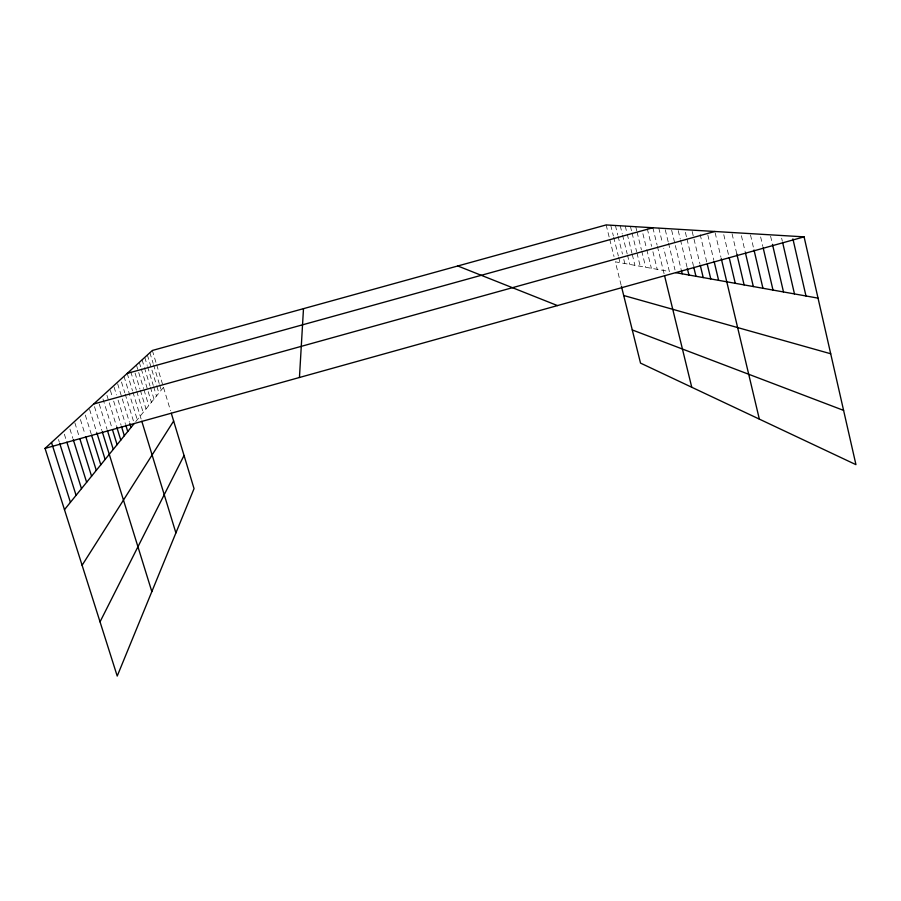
<?xml version="1.0" encoding="UTF-8"?>
<svg xmlns="http://www.w3.org/2000/svg" width="901" height="901" viewBox="0 0 901 901"><rect width="100%" height="100%" fill="white"/><g stroke="black" fill="none" stroke-linecap="round" stroke-linejoin="round"><path stroke-width="0.68" stroke-dasharray="4.5 3.38" d="M135.736 421.634L163.486 387.374M58.497 439.53L59.331 442.188M69.951 429.079L72.88 438.393M64.354 434.181L66.449 440.826M85.313 415.079L91.181 433.899M80.414 419.539L85.009 434.259M74.884 422.873L79.468 437.537M94.492 406.655L101.892 430.487M89.582 409.426L96.948 433.122M110.395 390.46L112.028 395.787M113.672 401.114L121.049 425.081M106.949 395.269L116.308 425.599M102.984 398.963L112.118 428.538M99.234 404.065L107.073 429.394M121.5 382.035L124.777 392.746M125.194 394.086L133.393 420.857M117.648 383.815L129.406 422.164M114.078 387.058L116.488 394.897M118.099 400.134L125.329 423.673M135.071 373.025L139.937 388.984M140.342 390.313L146.018 408.941M130.78 371.82L136.378 390.167M136.772 391.485L143.169 412.455M127.199 373.408L132.492 390.752M132.898 392.081L141.423 419.99M124 376.336L137.267 419.742M147.37 354.994L156.504 385.178M156.898 386.484L158.88 393.05M144.768 357.37L147.19 365.367M147.595 366.707L153.249 385.358M153.654 386.698L156.481 396.023M142.076 359.826L144.059 366.369M144.464 367.687L150.016 386.011M150.411 387.317L153.992 399.098M139.306 362.371L140.916 367.687M141.322 369.016L151.413 402.274M136.423 364.984L143.586 388.545M143.991 389.851L148.766 405.551M152.348 350.466L156.323 363.644M156.718 364.961L170.526 410.698M149.893 352.696L153.136 363.396M153.542 364.736L159.195 383.477M159.601 384.817L161.223 390.167M606.148 224.935L609.425 238.112M609.752 239.429L614.02 256.56M621.127 285.166L615.327 261.831L669.364 271.516L663.755 248.451M625.249 226.083L626.916 232.852M627.254 234.204L631.928 253.158M632.265 254.51L634.935 265.344M620.248 225.779L622.219 233.776M622.546 235.105L627.164 253.767M627.49 255.096L629.799 264.421M615.406 225.487L617.759 235.003M618.097 236.355L622.467 254.026M623.819 259.454L624.821 263.531M610.709 225.205L613.367 235.916M613.694 237.245L618.345 255.985M618.672 257.314L620.001 262.675M642.897 233.697L646.479 248.338M646.805 249.667L651.367 268.284M635.746 226.714L636.748 230.769M637.075 232.12L641.388 249.701M641.726 251.052L645.702 267.27M630.407 226.399L631.725 231.715M632.052 233.044L636.635 251.661M636.962 252.99L640.228 266.291M652.876 227.75L657.099 245.083M657.426 246.424L664.228 274.321M647.301 228.741L651.603 246.333M652.921 251.751L657.223 269.331M671.639 230.217L681.19 269.726M665.276 229.811L668.193 241.862M668.519 243.202L675.007 269.962M658.811 228.111L662.438 243.022M685.379 232.334L686.663 237.661M686.99 238.99L693.387 265.615M678.228 230.6L680.176 238.675M680.503 240.026L686.99 266.944M707.826 235.003L713.851 260.333M700.178 234.575L706.913 262.799M692.171 231.456L699.964 264.004M723.773 234.688L728.875 256.301M715.157 232.841L720.969 257.314M741.41 235.724L745.172 251.773M732.085 233.843L736.838 254.003M750.499 234.981L753.698 248.642M770.592 236.186L772.157 242.988M760.635 236.929L762.854 246.469M781.651 238.191L782.271 240.905"/><path stroke-width="1.35" d="M299.447 377.496L303.491 308.649M100.034 621.836L184.041 455.467M82.104 565.265L173.645 421.037M64.478 509.662L134.204 423.526M171.303 413.277L194.053 488.635L117.22 676.065L45.05 448.383L152.348 350.466L606.148 224.935L804.086 236.862L855.95 464.657L640.521 363.103L621.453 286.45M45.05 448.383L804.086 236.862M127.199 373.408L652.876 227.75M93.681 404.008L714.842 231.478M675.66 272.643L818.04 298.141M623.706 295.505L830.711 353.766M632.265 329.935L843.595 410.383M457.776 265.975L557.482 305.585M59.748 443.517L76.078 495.325M51.503 442.492L70.413 502.319M73.296 439.722L86.642 482.283M66.865 442.154L81.484 488.657M91.598 435.239L100.799 464.792M85.843 436.929L96.283 470.367M79.885 438.866L91.564 476.201M102.297 431.816L151.841 591.597M96.948 433.122L105.124 459.454M121.455 426.41L124.327 435.735M116.713 426.928L120.779 440.116M112.524 429.878L117.096 444.666M107.489 430.734L113.267 449.396M129.812 423.481L131.028 427.446M125.735 424.979L127.739 431.511M141.817 421.285L175.898 532.908M664.544 275.616L691.754 387.261M681.528 271.088L682.181 273.803M693.702 266.955L695.944 276.269M687.317 268.284L688.938 275.019M714.166 261.662L718.615 280.335M707.24 264.139L710.765 278.927M700.291 265.367L703.219 277.576M729.202 257.652L735.261 283.319M721.296 258.677L759.34 419.123M745.487 253.113L753.326 286.552M736.838 254.003L744.102 284.896M754.013 250.005L762.944 288.275M772.472 244.34L783.487 291.947M763.17 247.831L772.99 290.066M782.586 242.268L794.468 293.917M792.903 238.866L805.978 295.978"/></g></svg>
